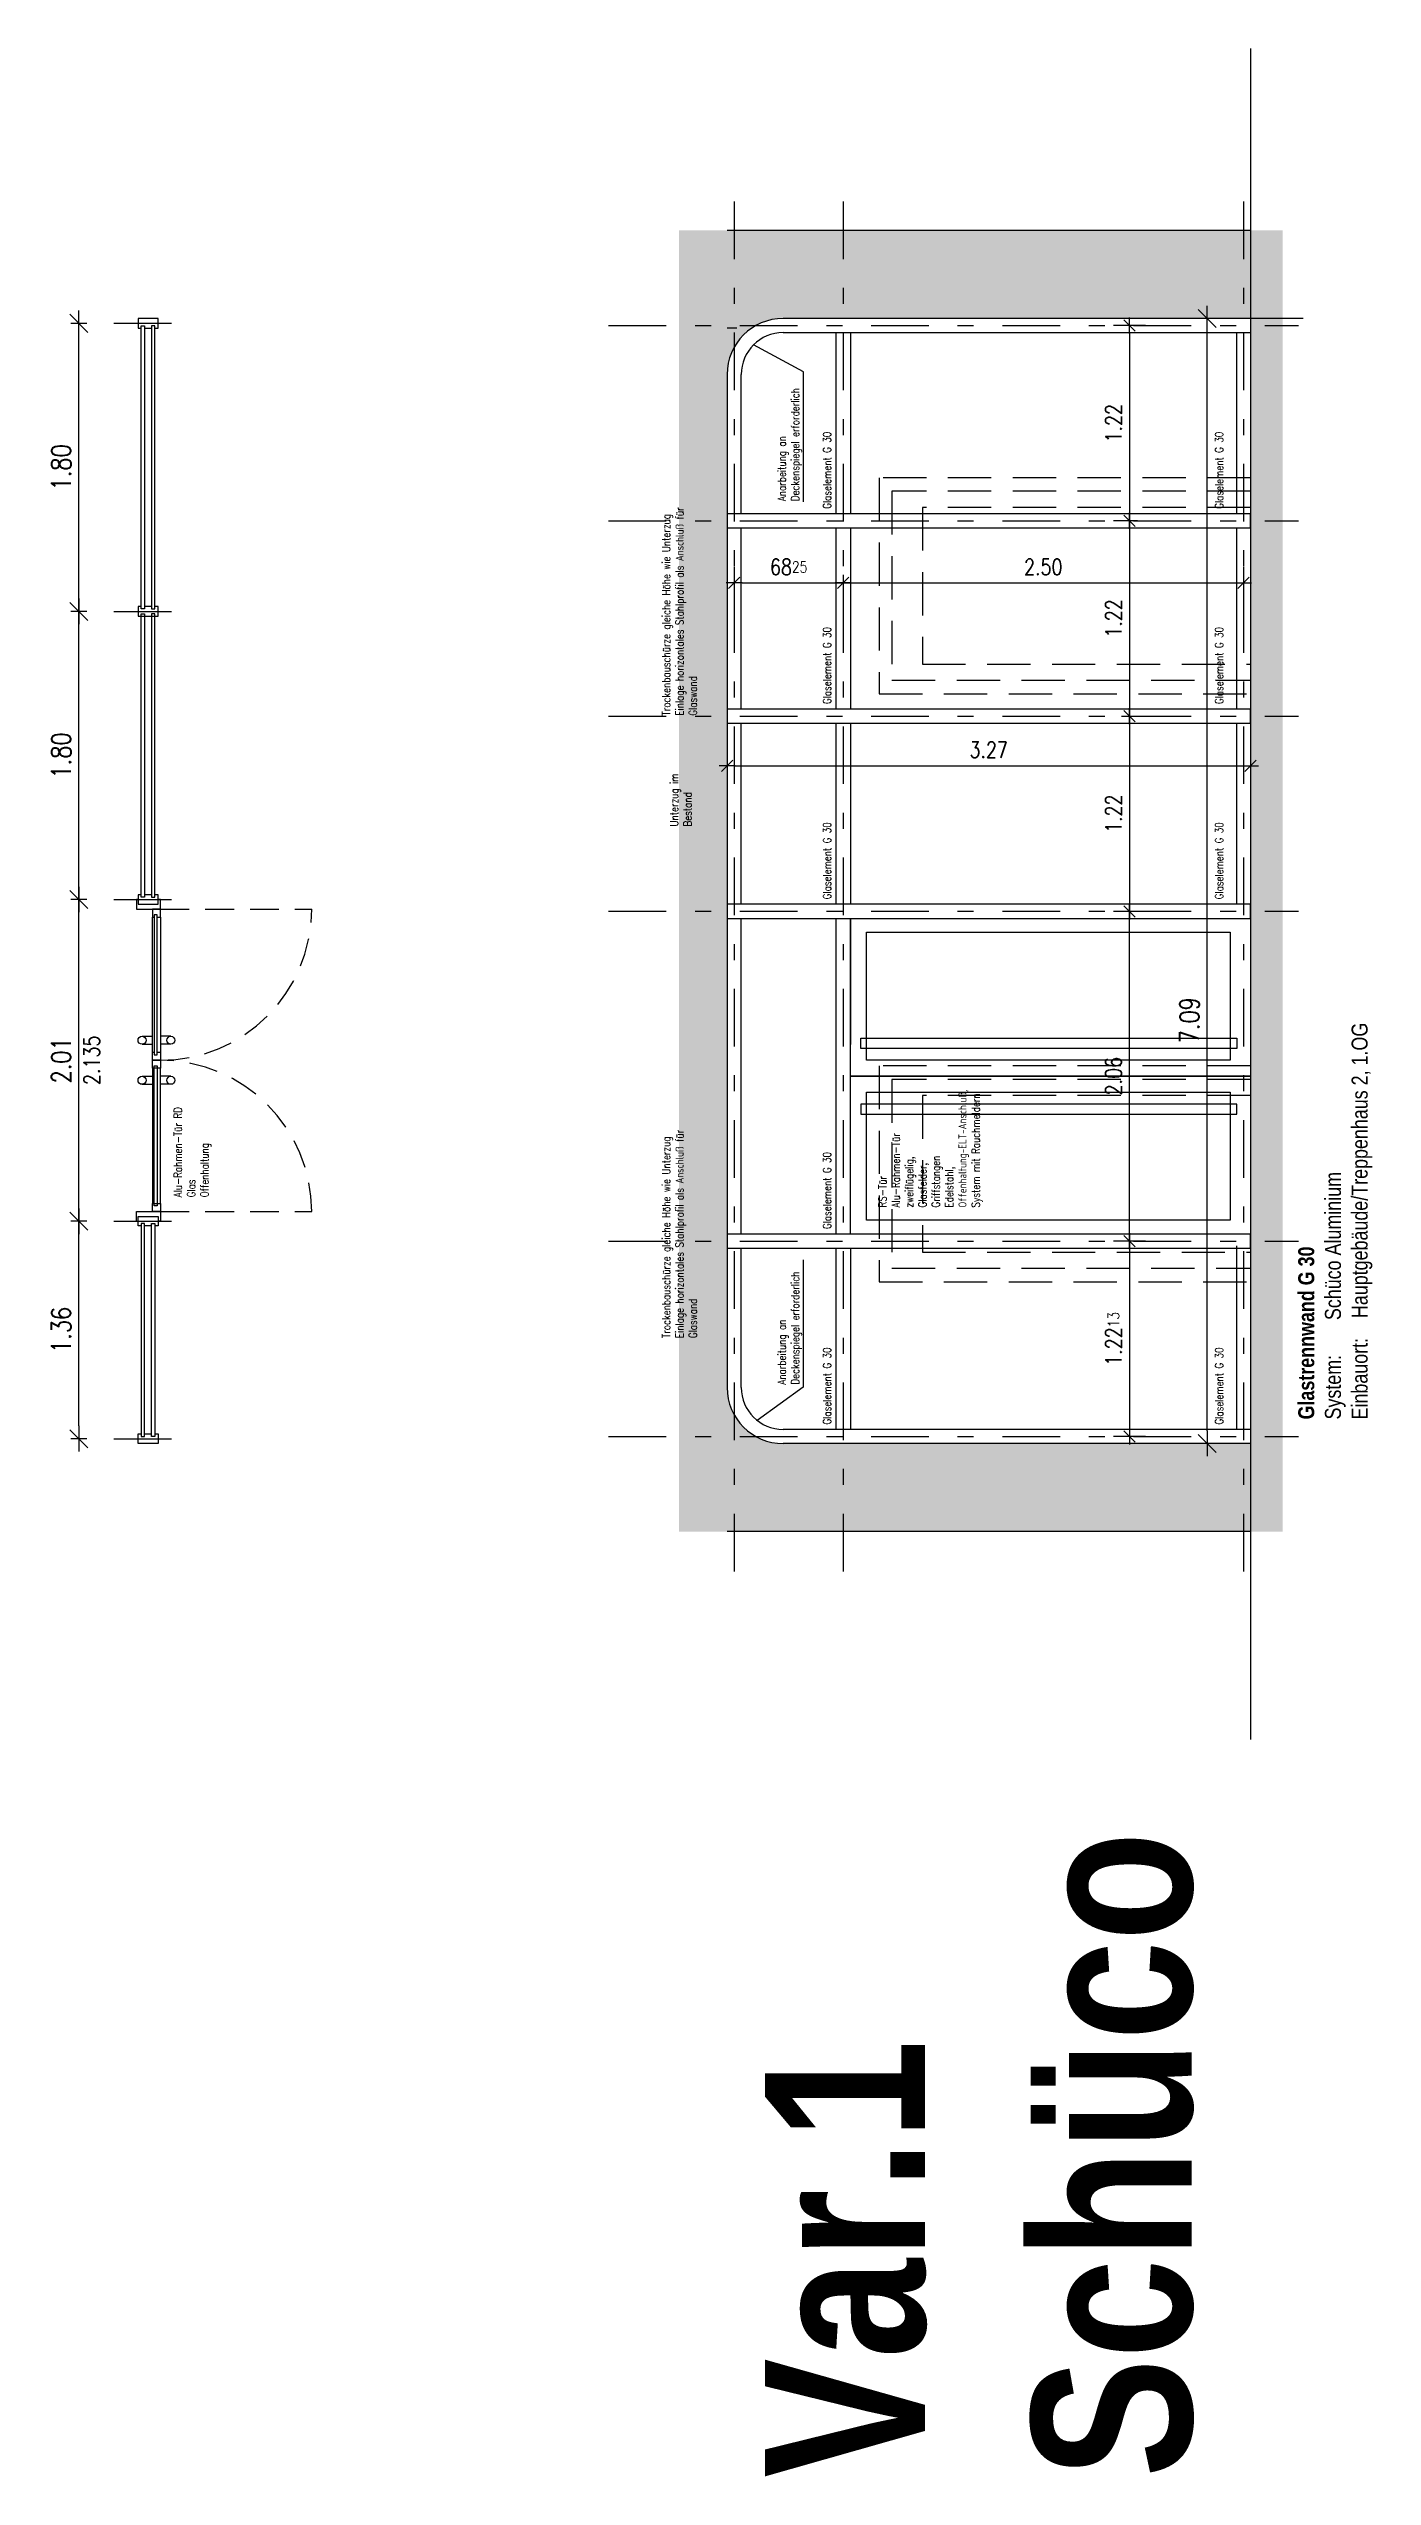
# Model space of a CAD drawing. Header units: metres. Extents: x -1139 to -992, y 249 to 309.
# Drawn here: x -1131.45 to -1123.18, y 278.7 to 293.86 of the extents above; entities that cross this region are included whole.
import ezdxf

# ---------------------------------------------------------------- set-up
doc = ezdxf.new("R2010")
doc.units = ezdxf.units.M
doc.header["$LTSCALE"] = 0.03
for name, pattern in [('GESTRICHELT', [9, 6, -3]), ('GESTRICHELT2', [4.5, 3, -1.5]), ('STRICHPUNKT', [24, 12, -6, 0, -6])]:
    doc.linetypes.add(name, pattern=pattern)
doc.layers.get('0').update_dxf_attribs({"linetype": 'CONTINUOUS'})
doc.layers.get('Defpoints').update_dxf_attribs({"linetype": 'CONTINUOUS'})
for name, color, linetype in [('A_schraffur', 10, 'CONTINUOUS'), ('A_text', 5, 'CONTINUOUS'), ('A_türen', 9, 'CONTINUOUS'), ('A_WÄNDE_NEU', 6, 'CONTINUOUS'), ('CKMA0002', 2, 'CONTINUOUS')]:
    doc.layers.add(name, color=color, linetype=linetype)
doc.styles.add('SIMPLEX', font='simplex.shx', dxfattribs={"width": 0.8, "height": 0.1})
doc.styles.add('SIMPLEXD', font='SIMPLEXD.shx', dxfattribs={"width": 0.8, "height": 0.12})
doc.dimstyles.new('DIN', dxfattribs={"dimtxt": 0.03, "dimasz": 0.08, "dimexe": 0.05, "dimexo": 0.244839, "dimgap": 0.05, "dimtad": 1, "dimdec": 4, "dimrnd": 0.0025, "dimzin": 0, "dimdsep": 46, "dimtxsty": 'SIMPLEXD', "dimblk": 'DIMCROSS', "dimblk1": 'DIMCROSS', "dimblk2": 'DIMCROSS', "dimsah": 1, "dimcen": 2.5, "dimdle": 0.04, "dimclrd": 252, "dimclre": 252, "dimclrt": 252, "dimadec": 0, "dimazin": 0, "dimtfac": 1, "dimtdec": 4, "dimtix": 1, "dimtmove": 2, "dimatfit": 3, "dimldrblk": 'DIMCROSS', "dimfxl": 1, "dimtvp": 1, "dimtolj": 1, "dimtzin": 0, "dimarcsym": 0})
doc.dimstyles.get("Standard").update_dxf_attribs({"dimtxt": 0.1, "dimasz": 0.05, "dimexe": 0.1, "dimexo": 0.0625, "dimgap": 0.05, "dimtad": 1, "dimdec": 4, "dimzin": 0, "dimdsep": 46, "dimlunit": 3, "dimtxsty": 'SIMPLEX', "dimblk": 'DIMCROSS', "dimcen": 0.09, "dimdle": 0.025, "dimclrd": 1, "dimclre": 1, "dimclrt": 6, "dimadec": 0, "dimazin": 0, "dimtfac": 1, "dimtdec": 4, "dimtofl": 0, "dimtmove": 2, "dimatfit": 3, "dimldrblk": 'DIMCROSS', "dimfxl": 1, "dimtvp": 1, "dimtolj": 1, "dimtzin": 0, "dimarcsym": 0})

# ---------------------------------------------------------------- blocks, each defined once
blk = doc.blocks.new('DIMCROSS')
at = {"color": 0, "linetype": 'ByBlock'}
blk.add_line((-1, 0), (1, 0), dxfattribs=at)
at = {"linetype": 'ByBlock'}
blk.add_line((-0.707107, -0.707107), (0.707107, 0.707107), dxfattribs=at)
blk = doc.blocks.new('*D18')
at = {"layer": 'CKMA0002', "color": 1, "lineweight": -2}
for p, q in [((-1131.215, 286.538), (-1131.315, 286.538)), ((-1131.265, 285.259), (-1131.265, 286.458)), ((-1131.215, 285.179), (-1131.315, 285.179))]:
    blk.add_line(p, q, dxfattribs=at)
at = {"layer": 'Defpoints', "color": 0}
for p in [(-1131.265, 286.538), (-1130.618, 286.538), (-1130.618, 285.179)]:
    blk.add_point(p, dxfattribs=at)
at = {"layer": 'CKMA0002', "color": 1, "lineweight": -2, "xscale": 0.08, "yscale": 0.08, "zscale": 0.08}
for p, rotation in [((-1131.265, 286.538), 90), ((-1131.265, 285.179), 270)]:
    blk.add_blockref('DIMCROSS', p, dxfattribs=dict(at, rotation=rotation))
at = {"layer": 'CKMA0002', "color": 6, "insert": (-1131.375, 285.859), "char_height": 0.12, "attachment_point": 5, "rotation": 90, "style": 'SIMPLEXD'}
blk.add_mtext('\\A1;1.36{\\A1\\H0.7x\\S;}', dxfattribs=at)
blk = doc.blocks.new('*D19')
at = {"layer": 'CKMA0002', "color": 1, "lineweight": -2}
for p, q in [((-1131.215, 288.548), (-1131.315, 288.548)), ((-1131.265, 286.618), (-1131.265, 288.468))]:
    blk.add_line(p, q, dxfattribs=at)
at = {"layer": 'Defpoints', "color": 0}
for p in [(-1131.265, 288.548), (-1130.618, 288.548), (-1130.618, 286.538)]:
    blk.add_point(p, dxfattribs=at)
at = {"layer": 'CKMA0002', "color": 1, "lineweight": -2, "xscale": 0.08, "yscale": 0.08, "zscale": 0.08}
for p, rotation in [((-1131.265, 288.548), 90), ((-1131.265, 286.538), 270)]:
    blk.add_blockref('DIMCROSS', p, dxfattribs=dict(at, rotation=rotation))
at = {"layer": 'CKMA0002', "color": 6, "insert": (-1131.375, 287.543), "char_height": 0.12, "attachment_point": 5, "rotation": 90, "style": 'SIMPLEXD'}
blk.add_mtext('\\A1;2.01', dxfattribs=at)
blk = doc.blocks.new('*D20')
at = {"layer": 'CKMA0002', "color": 1, "lineweight": -2}
for p, q in [((-1131.215, 290.348), (-1131.315, 290.348)), ((-1131.265, 288.628), (-1131.265, 290.268))]:
    blk.add_line(p, q, dxfattribs=at)
at = {"layer": 'Defpoints', "color": 0}
for p in [(-1131.265, 290.348), (-1130.618, 290.348), (-1130.618, 288.548)]:
    blk.add_point(p, dxfattribs=at)
at = {"layer": 'CKMA0002', "color": 1, "lineweight": -2, "xscale": 0.08, "yscale": 0.08, "zscale": 0.08}
for p, rotation in [((-1131.265, 290.348), 90), ((-1131.265, 288.548), 270)]:
    blk.add_blockref('DIMCROSS', p, dxfattribs=dict(at, rotation=rotation))
at = {"layer": 'CKMA0002', "color": 6, "insert": (-1131.375, 289.448), "char_height": 0.12, "attachment_point": 5, "rotation": 90, "style": 'SIMPLEXD'}
blk.add_mtext('\\A1;1.80{\\A1\\H0.7x\\S;}', dxfattribs=at)
blk = doc.blocks.new('*D21')
at = {"layer": 'CKMA0002', "color": 1, "lineweight": -2}
for p, q in [((-1131.215, 292.148), (-1131.315, 292.148)), ((-1131.265, 290.428), (-1131.265, 292.068))]:
    blk.add_line(p, q, dxfattribs=at)
at = {"layer": 'Defpoints', "color": 0}
for p in [(-1131.265, 292.148), (-1130.618, 292.148), (-1130.618, 290.348)]:
    blk.add_point(p, dxfattribs=at)
at = {"layer": 'CKMA0002', "color": 1, "lineweight": -2, "xscale": 0.08, "yscale": 0.08, "zscale": 0.08}
for p, rotation in [((-1131.265, 292.148), 90), ((-1131.265, 290.348), 270)]:
    blk.add_blockref('DIMCROSS', p, dxfattribs=dict(at, rotation=rotation))
at = {"layer": 'CKMA0002', "color": 6, "insert": (-1131.375, 291.248), "char_height": 0.12, "attachment_point": 5, "rotation": 90, "style": 'SIMPLEXD'}
blk.add_mtext('\\A1;1.80{\\A1\\H0.7x\\S;}', dxfattribs=at)
blk = doc.blocks.new('*D102')
at = {"layer": 'CKMA0002', "color": 1, "linetype": 'Continuous', "lineweight": -2}
for p, q in [((-1123.615, 292.178), (-1124.265, 292.178)), ((-1124.215, 285.229), (-1124.215, 292.098)), ((-1123.945, 285.149), (-1124.265, 285.149))]:
    blk.add_line(p, q, dxfattribs=at)
at = {"layer": 'Defpoints', "color": 0, "linetype": 'Continuous'}
for p in [(-1124.215, 292.178), (-1123.615, 292.178), (-1123.945, 285.149)]:
    blk.add_point(p, dxfattribs=at)
at = {"layer": 'CKMA0002', "color": 1, "linetype": 'Continuous', "lineweight": -2, "xscale": 0.08, "yscale": 0.08, "zscale": 0.08}
for p, rotation in [((-1124.215, 292.178), 90), ((-1124.215, 285.149), 270)]:
    blk.add_blockref('DIMCROSS', p, dxfattribs=dict(at, rotation=rotation))
at = {"layer": 'CKMA0002', "color": 6, "linetype": 'Continuous', "insert": (-1124.325, 287.794), "char_height": 0.12, "attachment_point": 5, "rotation": 90, "style": 'SIMPLEXD'}
blk.add_mtext('\\A1;7.09{\\A1\\H0.7x\\S;}', dxfattribs=at)
blk = doc.blocks.new('*D103')
at = {"layer": 'CKMA0002', "color": 1, "linetype": 'Continuous', "lineweight": -2}
for p, q in [((-1124.6, 292.134), (-1124.8, 292.134)), ((-1124.7, 292.084), (-1124.7, 290.964)), ((-1124.65, 290.914), (-1124.8, 290.914))]:
    blk.add_line(p, q, dxfattribs=at)
at = {"layer": 'Defpoints', "color": 0, "linetype": 'Continuous'}
for p in [(-1123.595, 292.134), (-1124.7, 290.914), (-1123.645, 290.914)]:
    blk.add_point(p, dxfattribs=at)
at = {"layer": 'CKMA0002', "color": 1, "linetype": 'Continuous', "lineweight": -2, "xscale": 0.05, "yscale": 0.05, "zscale": 0.05}
for p, rotation in [((-1124.7, 292.134), 90), ((-1124.7, 290.914), 270)]:
    blk.add_blockref('DIMCROSS', p, dxfattribs=dict(at, rotation=rotation))
at = {"layer": 'CKMA0002', "color": 6, "linetype": 'Continuous', "insert": (-1124.8, 291.524), "char_height": 0.1, "attachment_point": 5, "rotation": 90, "style": 'SIMPLEX'}
blk.add_mtext('\\A1;1.22{\\A1\\H0.7x\\S;}', dxfattribs=at)
blk = doc.blocks.new('*D104')
at = {"layer": 'CKMA0002', "color": 1, "linetype": 'Continuous', "lineweight": -2}
for p, q in [((-1124.7, 290.864), (-1124.7, 289.744)), ((-1124.75, 289.694), (-1124.6, 289.694))]:
    blk.add_line(p, q, dxfattribs=at)
at = {"layer": 'Defpoints', "color": 0, "linetype": 'Continuous'}
for p in [(-1123.645, 290.914), (-1125.251, 289.694), (-1124.7, 289.694)]:
    blk.add_point(p, dxfattribs=at)
at = {"layer": 'CKMA0002', "color": 1, "linetype": 'Continuous', "lineweight": -2, "xscale": 0.05, "yscale": 0.05, "zscale": 0.05}
for p, rotation in [((-1124.7, 290.914), 90), ((-1124.7, 289.694), 270)]:
    blk.add_blockref('DIMCROSS', p, dxfattribs=dict(at, rotation=rotation))
at = {"layer": 'CKMA0002', "color": 6, "linetype": 'Continuous', "insert": (-1124.8, 290.304), "char_height": 0.1, "attachment_point": 5, "rotation": 90, "style": 'SIMPLEX'}
blk.add_mtext('\\A1;1.22{\\A1\\H0.7x\\S;}', dxfattribs=at)
blk = doc.blocks.new('*D105')
at = {"layer": 'CKMA0002', "color": 1, "linetype": 'Continuous', "lineweight": -2}
for p, q in [((-1124.7, 289.644), (-1124.7, 288.524)), ((-1124.65, 288.474), (-1124.8, 288.474))]:
    blk.add_line(p, q, dxfattribs=at)
at = {"layer": 'Defpoints', "color": 0, "linetype": 'Continuous'}
for p in [(-1125.251, 289.694), (-1124.7, 288.474), (-1123.645, 288.474)]:
    blk.add_point(p, dxfattribs=at)
at = {"layer": 'CKMA0002', "color": 1, "linetype": 'Continuous', "lineweight": -2, "xscale": 0.05, "yscale": 0.05, "zscale": 0.05}
for p, rotation in [((-1124.7, 289.694), 90), ((-1124.7, 288.474), 270)]:
    blk.add_blockref('DIMCROSS', p, dxfattribs=dict(at, rotation=rotation))
at = {"layer": 'CKMA0002', "color": 6, "linetype": 'Continuous', "insert": (-1124.8, 289.084), "char_height": 0.1, "attachment_point": 5, "rotation": 90, "style": 'SIMPLEX'}
blk.add_mtext('\\A1;1.22{\\A1\\H0.7x\\S;}', dxfattribs=at)
blk = doc.blocks.new('*D106')
at = {"layer": 'CKMA0002', "color": 1, "linetype": 'Continuous', "lineweight": -2}
for p, q in [((-1124.7, 286.364), (-1124.7, 285.243)), ((-1124.6, 285.193), (-1124.8, 285.193))]:
    blk.add_line(p, q, dxfattribs=at)
at = {"layer": 'Defpoints', "color": 0, "linetype": 'Continuous'}
for p in [(-1123.645, 286.414), (-1124.7, 285.193), (-1123.645, 285.193)]:
    blk.add_point(p, dxfattribs=at)
at = {"layer": 'CKMA0002', "color": 1, "linetype": 'Continuous', "lineweight": -2, "xscale": 0.05, "yscale": 0.05, "zscale": 0.05}
for p, rotation in [((-1124.7, 286.414), 90), ((-1124.7, 285.193), 270)]:
    blk.add_blockref('DIMCROSS', p, dxfattribs=dict(at, rotation=rotation))
at = {"layer": 'CKMA0002', "color": 6, "linetype": 'Continuous', "insert": (-1124.8, 285.803), "char_height": 0.1, "attachment_point": 5, "rotation": 90, "style": 'SIMPLEX'}
blk.add_mtext('\\A1;1.22{\\A1\\H0.7x\\S13;}', dxfattribs=at)
blk = doc.blocks.new('*D107')
at = {"layer": 'CKMA0002', "color": 1, "lineweight": -2}
for p, q in [((-1124.6, 288.474), (-1124.8, 288.474)), ((-1124.7, 286.464), (-1124.7, 288.424)), ((-1124.6, 286.414), (-1124.8, 286.414))]:
    blk.add_line(p, q, dxfattribs=at)
at = {"layer": 'Defpoints', "color": 0}
for p in [(-1124.7, 288.474), (-1123.645, 288.474), (-1123.645, 286.414)]:
    blk.add_point(p, dxfattribs=at)
at = {"layer": 'CKMA0002', "color": 1, "lineweight": -2, "xscale": 0.05, "yscale": 0.05, "zscale": 0.05}
for p, rotation in [((-1124.7, 288.474), 90), ((-1124.7, 286.414), 270)]:
    blk.add_blockref('DIMCROSS', p, dxfattribs=dict(at, rotation=rotation))
at = {"layer": 'CKMA0002', "color": 6, "insert": (-1124.8, 287.444), "char_height": 0.1, "attachment_point": 5, "rotation": 90, "style": 'SIMPLEX'}
blk.add_mtext('\\A1;2.06{\\A1\\H0.7x\\S;}', dxfattribs=at)
blk = doc.blocks.new('*D108')
at = {"layer": 'CKMA0002', "color": 1, "lineweight": -2}
for p, q in [((-1127.171, 290.626), (-1127.171, 290.426)), ((-1127.121, 290.526), (-1126.539, 290.526)), ((-1126.489, 290.576), (-1126.489, 290.426))]:
    blk.add_line(p, q, dxfattribs=at)
at = {"layer": 'Defpoints', "color": 0}
for p in [(-1127.171, 290.964), (-1126.489, 290.914), (-1126.489, 290.526)]:
    blk.add_point(p, dxfattribs=at)
at = {"layer": 'CKMA0002', "color": 1, "lineweight": -2, "xscale": 0.05, "yscale": 0.05, "zscale": 0.05, "rotation": 180}
blk.add_blockref('DIMCROSS', (-1127.171, 290.526), dxfattribs=at)
at = {"layer": 'CKMA0002', "color": 1, "lineweight": -2, "xscale": 0.05, "yscale": 0.05, "zscale": 0.05}
blk.add_blockref('DIMCROSS', (-1126.489, 290.526), dxfattribs=at)
at = {"layer": 'CKMA0002', "color": 6, "insert": (-1126.83, 290.626), "char_height": 0.1, "attachment_point": 5, "style": 'SIMPLEX'}
blk.add_mtext('\\A1;68{\\A1\\H0.7x\\S25;}', dxfattribs=at)
blk = doc.blocks.new('*D109')
at = {"layer": 'CKMA0002', "color": 1, "lineweight": -2}
for p, q in [((-1126.439, 290.526), (-1124.039, 290.526)), ((-1123.989, 290.626), (-1123.989, 290.426))]:
    blk.add_line(p, q, dxfattribs=at)
at = {"layer": 'Defpoints', "color": 0}
for p in [(-1126.489, 290.914), (-1123.989, 290.914), (-1123.989, 290.526)]:
    blk.add_point(p, dxfattribs=at)
at = {"layer": 'CKMA0002', "color": 1, "lineweight": -2, "xscale": 0.05, "yscale": 0.05, "zscale": 0.05, "rotation": 180}
blk.add_blockref('DIMCROSS', (-1126.489, 290.526), dxfattribs=at)
at = {"layer": 'CKMA0002', "color": 1, "lineweight": -2, "xscale": 0.05, "yscale": 0.05, "zscale": 0.05}
blk.add_blockref('DIMCROSS', (-1123.989, 290.526), dxfattribs=at)
at = {"layer": 'CKMA0002', "color": 6, "insert": (-1125.239, 290.626), "char_height": 0.1, "attachment_point": 5, "style": 'SIMPLEX'}
blk.add_mtext('\\A1;2.50{\\A1\\H0.7x\\S;}', dxfattribs=at)
blk = doc.blocks.new('*D110')
at = {"layer": 'CKMA0002', "color": 1, "lineweight": -2}
for p, q in [((-1127.215, 289.484), (-1127.215, 289.284)), ((-1123.945, 289.484), (-1123.945, 289.284)), ((-1127.165, 289.384), (-1123.995, 289.384))]:
    blk.add_line(p, q, dxfattribs=at)
at = {"layer": 'Defpoints', "color": 0}
for p in [(-1127.215, 289.65), (-1123.945, 289.65), (-1123.945, 289.384)]:
    blk.add_point(p, dxfattribs=at)
at = {"layer": 'CKMA0002', "color": 1, "lineweight": -2, "xscale": 0.05, "yscale": 0.05, "zscale": 0.05, "rotation": 180}
blk.add_blockref('DIMCROSS', (-1127.215, 289.384), dxfattribs=at)
at = {"layer": 'CKMA0002', "color": 1, "lineweight": -2, "xscale": 0.05, "yscale": 0.05, "zscale": 0.05}
blk.add_blockref('DIMCROSS', (-1123.945, 289.384), dxfattribs=at)
at = {"layer": 'CKMA0002', "color": 6, "insert": (-1125.58, 289.484), "char_height": 0.1, "attachment_point": 5, "style": 'SIMPLEX'}
blk.add_mtext('\\A1;3.27{\\A1\\H0.7x\\S;}', dxfattribs=at)

msp = doc.modelspace()

# ---------------------------------------------------------------- hatches: boundary and pattern name
at = {"layer": 'A_schraffur', "linetype": 'Continuous'}
h = msp.add_hatch(color=253, dxfattribs=at)
h.paths.add_polyline_path([(-1127.18454, 292.72834), (-1127.51454, 292.72834), (-1127.51454, 292.14835), (-1127.18454, 292.14835)])
h.paths.add_polyline_path([(-1126.66204, 292.72834), (-1127.18454, 292.72834), (-1127.18454, 292.14835), (-1127.00631, 292.14835, -0.10464329), (-1126.86454, 292.17835), (-1126.66204, 292.17835)])
h.paths.add_polyline_path([(-1126.10954, 292.72834), (-1126.66204, 292.72834), (-1126.66204, 292.17835), (-1126.63204, 292.17835), (-1126.10954, 292.17835)])
h.paths.add_polyline_path([(-1123.97454, 292.72834), (-1126.10954, 292.72834), (-1126.10954, 292.17835), (-1123.97454, 292.17835)])
h.paths.add_polyline_path([(-1123.74454, 292.72834), (-1123.94454, 292.72834), (-1123.94454, 292.14835), (-1123.74454, 292.14835)])
h.paths.add_polyline_path([(-1123.94454, 292.72834), (-1123.97454, 292.72834), (-1123.97454, 292.17835), (-1123.94454, 292.17835)])
h.paths.add_polyline_path([(-1123.74454, 292.14835), (-1123.94454, 292.14835), (-1123.94454, 290.34835), (-1123.74454, 290.34835)])
h.paths.add_polyline_path([(-1123.74454, 290.34835), (-1123.94454, 290.34835), (-1123.94454, 288.54835), (-1123.74454, 288.54835)])
h.paths.add_polyline_path([(-1127.21454, 290.34835), (-1127.51454, 290.34835), (-1127.51454, 288.54835), (-1127.21454, 288.54835)])
h.paths.add_polyline_path([(-1127.21454, 291.82835, -0.10464329), (-1127.18454, 291.97012), (-1127.18454, 292.14835), (-1127.51454, 292.14835), (-1127.51454, 290.34835), (-1127.21454, 290.34835)])
h.paths.add_polyline_path([(-1127.00631, 292.14835), (-1127.18454, 292.14835), (-1127.18454, 291.97012, -0.18628239)])
h = msp.add_hatch(color=253, dxfattribs=at)
h.paths.add_polyline_path([(-1123.94454, 286.53835), (-1123.74454, 286.53835), (-1123.74454, 288.54835), (-1123.94454, 288.54835)])
h.paths.add_polyline_path([(-1123.74454, 286.53835), (-1123.94454, 286.53835), (-1123.94454, 285.17878), (-1123.74454, 285.17878)])
h.paths.add_polyline_path([(-1123.74454, 285.17878), (-1123.94454, 285.17878), (-1123.94454, 284.59877), (-1123.74454, 284.59877)])
h.paths.add_polyline_path([(-1123.97454, 285.14878), (-1126.10954, 285.14878), (-1126.10954, 284.59877), (-1123.97454, 284.59877)])
h.paths.add_polyline_path([(-1123.97454, 284.59877), (-1123.94454, 284.59877), (-1123.94454, 285.14878), (-1123.97454, 285.14878)])
h.paths.add_polyline_path([(-1126.66204, 285.14878), (-1126.66204, 284.59877), (-1126.10954, 284.59877), (-1126.10954, 285.14878)])
h.paths.add_polyline_path([(-1127.18454, 284.59877), (-1126.66204, 284.59877), (-1126.66204, 285.14878), (-1126.86454, 285.14878, -0.10464329), (-1127.00631, 285.17878), (-1127.18454, 285.17878)])
h.paths.add_polyline_path([(-1127.18454, 285.17878), (-1127.51454, 285.17878), (-1127.51454, 284.59877), (-1127.18454, 284.59877)])
h.paths.add_polyline_path([(-1127.00631, 285.17878, -0.18628239), (-1127.18454, 285.35701), (-1127.18454, 285.17878)])
h.paths.add_polyline_path([(-1127.18454, 285.35701, -0.10464329), (-1127.21454, 285.49878), (-1127.21454, 286.53835), (-1127.51454, 286.53835), (-1127.51454, 285.17878), (-1127.18454, 285.17878)])
h.paths.add_polyline_path([(-1127.21454, 288.54835), (-1127.51454, 288.54835), (-1127.51454, 286.53835), (-1127.21454, 286.53835)])

# ---------------------------------------------------------------- linework, layer by layer
at = {"layer": 'A_text'}
for points in [[(-1126.73758, 291.03179), (-1126.73758, 291.84539), (-1127.0498, 292.01361)], [(-1126.73959, 286.29617), (-1126.73959, 285.50194), (-1127.02682, 285.29309)]]:
    msp.add_lwpolyline(points, dxfattribs=at)
at = {"layer": 'A_türen', "color": 10, "linetype": 'GESTRICHELT'}
for p, q in [((-1130.75492, 288.48835), (-1129.80992, 288.48835)), ((-1130.75492, 286.59835), (-1129.80992, 286.59835))]:
    msp.add_line(p, q, dxfattribs=at)
for centre, start, end in [((-1130.75492, 288.48835), 270, 360), ((-1130.75492, 286.59835), 0, 90)]:
    msp.add_arc(centre, 0.945, start, end, dxfattribs=at)
at = {"layer": 'A_WÄNDE_NEU', "color": 4}
for p, q in [((-1123.94454, 293.86494), (-1123.94454, 288.54835)), ((-1123.94454, 292.79411), (-1123.94454, 283.35988)), ((-1123.94454, 292.72834), (-1127.21454, 292.72834)), ((-1123.94454, 292.17835), (-1126.86454, 292.17835)), ((-1127.21454, 291.82835), (-1127.21454, 285.49878)), ((-1123.94454, 286.53835), (-1123.94454, 283.29989)), ((-1123.94454, 285.14878), (-1126.86454, 285.14878)), ((-1123.94454, 284.59877), (-1127.21454, 284.59877))]:
    msp.add_line(p, q, dxfattribs=at)
at = {"layer": 'A_WÄNDE_NEU', "color": 1, "linetype": 'STRICHPUNKT'}
for p, q in [((-1127.17054, 292.90994), (-1127.17054, 284.18972)), ((-1126.48854, 292.90994), (-1126.48854, 284.18972)), ((-1123.98854, 292.90994), (-1123.98854, 284.18972)), ((-1131.04644, 292.14835), (-1130.61841, 292.14835)), ((-1127.95454, 292.13435), (-1123.64454, 292.13435)), ((-1127.95454, 290.91435), (-1123.64454, 290.91435)), ((-1131.04644, 290.34835), (-1130.61841, 290.34835)), ((-1127.95454, 289.69435), (-1123.64454, 289.69435)), ((-1131.04644, 288.54835), (-1130.61841, 288.54835)), ((-1127.95454, 288.47435), (-1123.64454, 288.47435)), ((-1131.04644, 286.53835), (-1130.61841, 286.53835)), ((-1127.95454, 286.41412), (-1123.64454, 286.41412)), ((-1127.95454, 285.19278), (-1123.64454, 285.19278)), ((-1131.04644, 285.17878), (-1130.61841, 285.17878))]:
    msp.add_line(p, q, dxfattribs=at)
at = {"layer": 'A_WÄNDE_NEU'}
for p, q in [((-1123.94454, 292.17835), (-1123.94454, 289.72435)), ((-1124.03254, 292.09035), (-1123.94454, 292.09035)), ((-1127.21454, 291.82835), (-1127.21454, 288.96856)), ((-1127.21454, 288.96856), (-1127.21454, 285.49878)), ((-1130.80492, 287.59335), (-1130.80492, 288.43835)), ((-1130.75492, 288.43835), (-1130.75492, 287.59335)), ((-1130.80492, 287.49335), (-1130.80492, 286.64835)), ((-1130.75492, 286.64835), (-1130.75492, 287.49335)), ((-1123.94454, 287.58185), (-1123.94454, 285.23678))]:
    msp.add_line(p, q, dxfattribs=at)
at = {"layer": 'A_WÄNDE_NEU', "color": 1}
for p, q in [((-1127.15454, 292.11835), (-1127.21454, 292.11835)), ((-1130.86996, 287.69335), (-1130.80492, 287.69335)), ((-1130.86996, 287.64335), (-1130.80492, 287.64335)), ((-1130.68989, 287.69335), (-1130.75492, 287.69335)), ((-1130.68989, 287.64335), (-1130.75492, 287.64335)), ((-1130.86996, 287.44335), (-1130.80492, 287.44335)), ((-1130.86996, 287.39335), (-1130.80492, 287.39335)), ((-1130.68989, 287.44335), (-1130.75492, 287.44335)), ((-1130.68989, 287.39335), (-1130.75492, 287.39335))]:
    msp.add_line(p, q, dxfattribs=at)
at = {"layer": 'A_WÄNDE_NEU'}
for points in [[(-1130.89492, 292.17835), (-1130.89492, 292.11835), (-1130.87492, 292.11835)], [(-1130.78992, 292.11835), (-1130.76992, 292.11835), (-1130.76992, 292.17835), (-1130.89492, 292.17835)], [(-1130.85492, 292.11835), (-1130.80992, 292.11835)], [(-1126.86454, 292.09035), (-1124.03254, 292.09035), (-1124.03254, 290.95835)], [(-1126.53254, 290.95835), (-1126.53254, 292.09035), (-1126.44454, 292.09035), (-1126.44454, 290.95835)], [(-1127.12654, 290.95835), (-1127.12654, 291.82835)], [(-1126.53254, 290.95835), (-1127.21454, 290.95835)], [(-1126.53254, 290.87035), (-1123.94454, 290.87035), (-1123.94454, 290.95835), (-1126.53254, 290.95835)], [(-1127.21454, 290.87035), (-1126.53254, 290.87035)], [(-1127.12654, 289.73835), (-1127.12654, 290.87035)], [(-1126.53254, 289.73835), (-1126.53254, 290.87035)], [(-1126.44454, 290.87035), (-1126.44454, 289.73835)], [(-1124.03254, 290.87035), (-1124.03254, 289.73835)], [(-1130.87492, 290.37835), (-1130.89492, 290.37835)], [(-1130.89492, 290.37835), (-1130.89492, 290.31835), (-1130.76992, 290.31835), (-1130.76992, 290.37835), (-1130.78992, 290.37835)], [(-1130.80992, 290.37835), (-1130.85492, 290.37835)], [(-1126.53254, 289.73835), (-1127.21454, 289.73835)], [(-1127.21454, 289.65035), (-1126.53254, 289.65035)], [(-1127.12654, 288.96856), (-1127.12654, 289.65035)], [(-1126.53254, 289.65035), (-1123.94454, 289.65035), (-1123.94454, 289.73835), (-1126.53254, 289.73835)], [(-1126.53254, 288.51835), (-1126.53254, 289.65035)], [(-1126.44454, 289.65035), (-1126.44454, 288.51835)], [(-1124.03254, 289.65035), (-1124.03254, 288.51835)], [(-1123.94454, 289.65035), (-1123.94454, 288.51835)], [(-1127.12654, 288.51835), (-1127.12654, 288.96856)], [(-1130.90492, 288.54835), (-1130.90492, 288.48835), (-1130.75492, 288.48835), (-1130.75492, 288.54835), (-1130.76992, 288.54835)], [(-1130.87492, 288.57835), (-1130.89492, 288.57835)], [(-1130.89492, 288.57835), (-1130.89492, 288.51835), (-1130.76992, 288.51835), (-1130.76992, 288.57835), (-1130.78992, 288.57835)], [(-1130.80992, 288.57835), (-1130.85492, 288.57835)], [(-1130.80492, 288.48835), (-1130.80492, 288.43835), (-1130.79492, 288.43835)], [(-1130.77492, 288.43835), (-1130.75492, 288.43835), (-1130.75492, 288.48835), (-1130.80492, 288.48835)], [(-1126.53254, 288.51835), (-1127.21454, 288.51835)], [(-1127.21454, 288.43035), (-1126.53254, 288.43035)], [(-1127.12654, 287.55174), (-1127.12654, 288.43035)], [(-1126.53254, 288.43035), (-1123.94454, 288.43035), (-1123.94454, 288.51835), (-1126.53254, 288.51835)], [(-1126.53254, 286.45812), (-1126.53254, 288.43035)], [(-1126.44454, 288.43057), (-1126.44454, 287.64185)], [(-1130.80492, 287.54335), (-1130.80492, 287.59335), (-1130.79492, 287.59335)], [(-1130.77492, 287.59335), (-1130.75492, 287.59335), (-1130.75492, 287.54335), (-1130.80492, 287.54335)], [(-1127.12654, 286.45812), (-1127.12654, 287.55174)], [(-1130.90492, 286.53835), (-1130.90492, 286.59835), (-1130.75492, 286.59835), (-1130.75492, 286.53835), (-1130.76992, 286.53835)], [(-1130.89492, 286.50835), (-1130.89492, 286.56835), (-1130.76992, 286.56835), (-1130.76992, 286.50835), (-1130.78992, 286.50835)], [(-1130.87492, 286.50835), (-1130.89492, 286.50835)], [(-1130.80992, 286.50835), (-1130.85492, 286.50835)], [(-1126.53254, 286.45812), (-1127.21454, 286.45812)], [(-1126.53254, 286.37012), (-1123.94454, 286.37012), (-1123.94454, 286.45812), (-1126.53254, 286.45812)], [(-1127.21454, 286.37012), (-1126.53254, 286.37012)], [(-1127.12654, 285.49878), (-1127.12654, 286.37012)], [(-1126.53254, 285.23678), (-1126.53254, 286.37012)], [(-1126.44454, 286.37012), (-1126.44454, 285.23678)], [(-1124.03254, 286.38412), (-1124.03254, 285.23678)], [(-1130.89492, 285.14878), (-1130.89492, 285.20878), (-1130.87492, 285.20878)], [(-1130.78992, 285.20878), (-1130.76992, 285.20878), (-1130.76992, 285.14878), (-1130.89492, 285.14878)], [(-1130.85492, 285.20878), (-1130.80992, 285.20878)], [(-1123.94454, 285.23678), (-1126.86454, 285.23678)]]:
    msp.add_lwpolyline(points, dxfattribs=at)
at = {"layer": 'A_WÄNDE_NEU', "color": 1}
for points in [[(-1130.87492, 292.13335), (-1130.85492, 292.13335), (-1130.85492, 290.36335), (-1130.87492, 290.36335)], [(-1130.78992, 292.13335), (-1130.80992, 292.13335), (-1130.80992, 290.36335), (-1130.78992, 290.36335)], [(-1130.87492, 290.33335), (-1130.85492, 290.33335), (-1130.85492, 288.56335), (-1130.87492, 288.56335)], [(-1130.78992, 290.33335), (-1130.80992, 290.33335), (-1130.80992, 288.56335), (-1130.78992, 288.56335)], [(-1130.77492, 288.45335), (-1130.79492, 288.45335), (-1130.79492, 287.57835), (-1130.77492, 287.57835)], [(-1130.77492, 286.63335), (-1130.79492, 286.63335), (-1130.79492, 287.50835), (-1130.77492, 287.50835)], [(-1130.87492, 285.19378), (-1130.85492, 285.19378), (-1130.85492, 286.52335), (-1130.87492, 286.52335)], [(-1130.78992, 285.19378), (-1130.80992, 285.19378), (-1130.80992, 286.52335), (-1130.78992, 286.52335)]]:
    msp.add_lwpolyline(points, close=True, dxfattribs=at)
at = {"layer": 'A_WÄNDE_NEU', "color": 1, "linetype": 'GESTRICHELT2', "ltscale": 3}
for points in [[(-1123.94454, 291.18341), (-1126.26454, 291.18341), (-1126.26454, 289.8335), (-1123.94454, 289.8335)], [(-1123.94454, 291.09843), (-1126.18454, 291.09843), (-1126.18454, 289.9185), (-1123.94454, 289.9185)], [(-1123.94454, 290.99843), (-1125.99454, 290.99843), (-1125.99454, 290.01848), (-1123.94454, 290.01848)], [(-1123.94454, 287.50863), (-1126.26454, 287.50863), (-1126.26454, 286.15872), (-1123.94454, 286.15872)], [(-1123.94454, 287.42365), (-1126.18454, 287.42365), (-1126.18454, 286.24372), (-1123.94454, 286.24372)], [(-1123.94454, 287.32365), (-1125.99454, 287.32365), (-1125.99454, 286.3437), (-1123.94454, 286.3437)]]:
    msp.add_lwpolyline(points, dxfattribs=at)
at = {"layer": 'A_WÄNDE_NEU', "color": 1}
msp.add_lwpolyline([(-1130.89492, 288.54835), (-1130.90492, 288.54835)], dxfattribs=at)
at = {"layer": 'A_WÄNDE_NEU'}
for points in [[(-1126.44454, 288.43035), (-1123.94454, 288.43035), (-1123.94454, 287.44423), (-1126.44454, 287.44423)], [(-1126.34454, 288.34413), (-1124.07254, 288.34413), (-1124.07254, 287.54423), (-1126.34454, 287.54423)], [(-1130.80492, 287.49335), (-1130.80492, 287.54335), (-1130.75492, 287.54335), (-1130.75492, 287.49335)], [(-1126.44454, 287.44423), (-1123.94454, 287.44423), (-1123.94454, 286.45812), (-1126.44454, 286.45812)], [(-1126.34454, 287.34423), (-1124.07254, 287.34423), (-1124.07254, 286.54412), (-1126.34454, 286.54412)], [(-1130.80492, 286.59835), (-1130.80492, 286.64835), (-1130.75492, 286.64835), (-1130.75492, 286.59835)]]:
    msp.add_lwpolyline(points, close=True, dxfattribs=at)
for centre in [(-1130.86996, 287.66835), (-1130.68989, 287.66835), (-1130.86996, 287.41835), (-1130.68989, 287.41835)]:
    msp.add_circle(centre, 0.025, dxfattribs=at)
for centre, radius, start, end in [((-1126.86454, 291.82835), 0.35, 90, 180), ((-1126.86454, 291.82835), 0.262, 90, 180), ((-1126.86454, 285.49878), 0.35, 180, 270), ((-1126.86454, 285.49878), 0.262, 180, 270)]:
    msp.add_arc(centre, radius, start, end, dxfattribs=at)
at = {"layer": 'CKMA0002', "linetype": 'Continuous'}
for points in [[(-1126.37837, 287.68101), (-1124.03047, 287.68101), (-1124.03047, 287.61822), (-1126.37837, 287.61822)], [(-1126.37837, 287.20745), (-1124.03047, 287.20745), (-1124.03047, 287.27024), (-1126.37837, 287.27024)]]:
    msp.add_lwpolyline(points, close=True, dxfattribs=at)

# ---------------------------------------------------------------- texts
at = {"layer": 'A_text', "linetype": 'Continuous', "attachment_point": 1, "rotation": 90, "style": 'SIMPLEX'}
for s, insert, char_height, width in [('Anarbeitung an \\PDeckenspiegel erforderlich', (-1126.89786, 291.03679), 0.05, 1.4761), ('Glaselement G 30', (-1126.61517, 290.98918), 0.05, 1.4761), ('Glaselement G 30', (-1124.16592, 290.98918), 0.05, 1.4761), ('Trockenbauschürze gleiche Höhe wie Unterzug\\PEinlage horizontales Stahlprofil als Anschluß für Glaswand', (-1127.61977, 289.69669), 0.05, 1.4761), ('Glaselement G 30', (-1126.61517, 289.76918), 0.05, 1.4761), ('Glaselement G 30', (-1124.16592, 289.76918), 0.05, 1.4761), ('Unterzug im\\PBestand', (-1127.5695, 289.0041), 0.05, 1.4761), ('Glaselement G 30', (-1126.61517, 288.54918), 0.05, 1.4761), ('Glaselement G 30', (-1124.16592, 288.54918), 0.05, 1.4761), ('{\\fArial|b1|i0|c0|p34;Glastrennwand G 30\\P\\fArial|b0|i0|c0|p34;System:       Schüco Aluminium \\PEinbauort:    Hauptgebäude/Treppenhaus 2, 1.OG}', (-1123.64623, 285.29933), 0.1, 4.0764), ('RS-Tür \\PAlu-Rahmen-Tür\\Pzweiflügelig,\\PGlasfelder,\\PGriffstangen\\PEdelstahl,\\POffenhaltung-ELT-Anschluß, System mit Rauchmeldern', (-1126.26935, 286.62378), 0.05, 0.9155), ('Alu-Rahmen-Tür RD\\PGlas\\POffenhaltung', (-1130.67126, 286.68709), 0.05, 1.4761), ('Trockenbauschürze gleiche Höhe wie Unterzug\\PEinlage horizontales Stahlprofil als Anschluß für Glaswand', (-1127.61977, 285.8075), 0.05, 1.4761), ('Glaselement G 30', (-1126.61517, 286.48895), 0.05, 1.4761), ('Anarbeitung an \\PDeckenspiegel erforderlich', (-1126.89786, 285.51706), 0.05, 1.4761), ('Glaselement G 30', (-1126.61517, 285.26761), 0.05, 1.4761), ('Glaselement G 30', (-1124.16592, 285.26761), 0.05, 1.4761), ('{\\fArial|b1|i0|c0|p34;Var.1 Schüco}', (-1126.97843, 278.6876), 1, 4.0764)]:
    msp.add_mtext(s, dxfattribs=dict(at, insert=insert, char_height=char_height, width=width))
at = {"layer": 'CKMA0002', "color": 252, "insert": (-1131.18413, 287.54335), "char_height": 0.1, "width": 0.5, "attachment_point": 5, "rotation": 90, "style": 'SIMPLEXD'}
msp.add_mtext('2.135', dxfattribs=at)

# ---------------------------------------------------------------- dimensions: what is measured, and where the dimension line sits
at = {"layer": 'CKMA0002'}
for base, p1, p2, text, dimstyle, override, picture, middle in [((-1131.26509, 292.14835), (-1130.61841, 290.34835), (-1130.61841, 292.14835), '1.80{\\A1\\H0.7x\\S;}', 'DIN', {"dimexo": 0.596677, "dimse1": 1, "dimclrd": 1, "dimclre": 1, "dimclrt": 6}, '*D21', (-1131.37509, 291.24835)), ((-1131.26509, 290.34835), (-1130.61841, 288.54835), (-1130.61841, 290.34835), '1.80{\\A1\\H0.7x\\S;}', 'DIN', {"dimexo": 0.596677, "dimse1": 1, "dimclrd": 1, "dimclre": 1, "dimclrt": 6}, '*D20', (-1131.37509, 289.44835)), ((-1131.26509, 288.54835), (-1130.61841, 286.53835), (-1130.61841, 288.54835), '2.01', 'DIN', {"dimexo": 0.596677, "dimse1": 1, "dimclrd": 1, "dimclre": 1, "dimclrt": 6}, '*D19', (-1131.37509, 287.54335)), ((-1124.69971, 288.47435), (-1123.64454, 286.41412), (-1123.64454, 288.47435), '2.06{\\A1\\H0.7x\\S;}', 'Standard', {"dimexo": 0.955169, "dimrnd": 0.0025, "dimtix": 1}, '*D107', (-1124.79971, 287.44423)), ((-1131.26509, 286.53835), (-1130.61841, 285.17878), (-1130.61841, 286.53835), '1.36{\\A1\\H0.7x\\S;}', 'DIN', {"dimexo": 0.596677, "dimclrd": 1, "dimclre": 1, "dimclrt": 6}, '*D18', (-1131.37509, 285.85857))]:
    dim = msp.add_linear_dim(base=base, p1=p1, p2=p2, angle=90, text=text, dimstyle=dimstyle, override=override, dxfattribs=at)
    dim.commit()
    dim.dimension.update_dxf_attribs({"geometry": picture, "text_midpoint": middle})
at = {"layer": 'CKMA0002', "linetype": 'Continuous'}
for base, p1, p2, text, override, picture, middle in [((-1124.69971, 290.91435), (-1123.59454, 292.13435), (-1123.64454, 290.91435), '1.22{\\A1\\H0.7x\\S;}', {"dimexo": 1.005169, "dimtix": 1}, '*D103', (-1124.79971, 291.52435)), ((-1124.69971, 289.69435), (-1123.64454, 290.91435), (-1125.25123, 289.69435), '1.22{\\A1\\H0.7x\\S;}', {"dimexo": 0.501522, "dimse1": 1, "dimtix": 1}, '*D104', (-1124.79971, 290.30435)), ((-1124.69971, 288.47435), (-1125.25123, 289.69435), (-1123.64454, 288.47435), '1.22{\\A1\\H0.7x\\S;}', {"dimexo": 1.005169, "dimse1": 1, "dimtix": 1}, '*D105', (-1124.79971, 289.08435)), ((-1124.69971, 285.19278), (-1123.64454, 286.41412), (-1123.64454, 285.19278), '1.22{\\A1\\H0.7x\\S13;}', {"dimexo": 0.955169, "dimse1": 1, "dimtix": 1}, '*D106', (-1124.79971, 285.80345))]:
    dim = msp.add_linear_dim(base=base, p1=p1, p2=p2, angle=90, text=text, dimstyle='Standard', override=override, dxfattribs=at)
    dim.commit()
    dim.dimension.update_dxf_attribs({"geometry": picture, "text_midpoint": middle})
at = {"layer": 'CKMA0002', "color": 1, "linetype": 'Continuous'}
dim = msp.add_linear_dim(base=(-1124.21469, 292.17835), p1=(-1123.94454, 285.14878), p2=(-1123.61469, 292.17835), angle=90, text='7.09{\\A1\\H0.7x\\S;}', dimstyle='DIN', override={"dimexo": 4.57023e-12, "dimclrd": 1, "dimclre": 1, "dimclrt": 6}, dxfattribs=at)
dim.commit()
dim.dimension.update_dxf_attribs({"geometry": '*D102', "text_midpoint": (-1124.32469, 287.79359), "dimtype": 160})
at = {"layer": 'CKMA0002'}
for base, p1, p2, text, override, picture, middle in [((-1126.48854, 290.52622), (-1127.17054, 290.96435), (-1126.48854, 290.91435), '68{\\A1\\H0.7x\\S25;}', {"dimexo": 0.33813, "dimrnd": 0.0025, "dimtix": 1}, '*D108', (-1126.82954, 290.62622)), ((-1123.98854, 290.52622), (-1126.48854, 290.91435), (-1123.98854, 290.91435), '2.50{\\A1\\H0.7x\\S;}', {"dimexo": 0.28813, "dimrnd": 0.0025, "dimse1": 1, "dimtix": 1}, '*D109', (-1125.23854, 290.62622)), ((-1123.94454, 289.38362), (-1127.21454, 289.65035), (-1123.94454, 289.65035), '3.27{\\A1\\H0.7x\\S;}', {"dimexo": 0.166733, "dimrnd": 0.0025, "dimtix": 1}, '*D110', (-1125.57954, 289.48362))]:
    dim = msp.add_linear_dim(base=base, p1=p1, p2=p2, text=text, dimstyle='Standard', override=override, dxfattribs=at)
    dim.commit()
    dim.dimension.update_dxf_attribs({"geometry": picture, "text_midpoint": middle})

doc.saveas('drawing.dxf')
